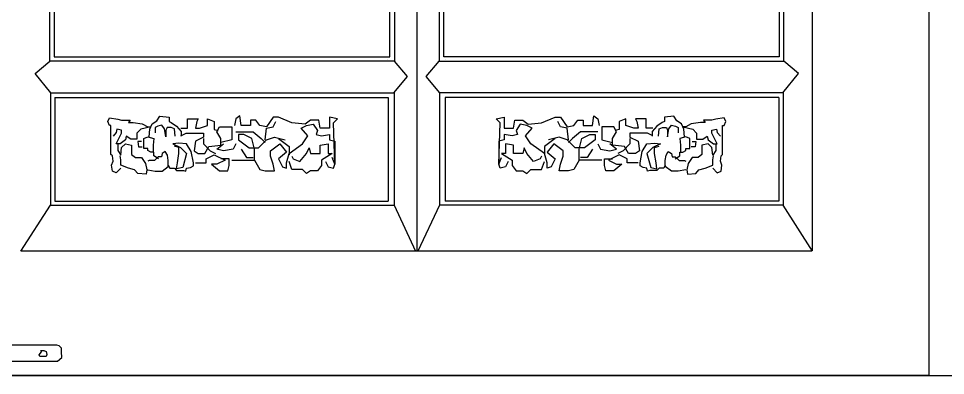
# Model space of a CAD drawing. Extents: x -66030 to 95157, y -13132 to 45879.
# Drawn here: x 44535 to 45578, y 39315 to 39717 of the extents above; entities that cross this region are included whole.
import ezdxf

# ---------------------------------------------------------------- set-up
doc = ezdxf.new("R2010")
doc.units = 0
doc.header["$LTSCALE"] = 100
doc.header["$MEASUREMENT"] = 0
for name, color, linetype in [('2', 1, 'CONTINUOUS'), ('3', 11, 'CONTINUOUS'), ('4', 121, 'CONTINUOUS'), ('7', 105, 'CONTINUOUS')]:
    doc.layers.add(name, color=color, linetype=linetype)

msp = doc.modelspace()

# ---------------------------------------------------------------- linework, layer by layer
at = {"layer": '2'}
msp.add_line((45558.7, 39315.3), (42557.2, 39315.3), dxfattribs=at)
at = {"layer": '3'}
for p, q in [((44570.1, 39669.4), (44570.1, 40294.6)), ((44957.7, 40294.6), (44957.7, 39669.4)), ((45008.1, 40294.6), (45008.1, 39669.4)), ((45395.7, 39669.4), (45395.7, 40294.6)), ((44553.7, 39655.4), (44570.1, 39669.4)), ((44957.7, 39669.4), (44570.1, 39669.4)), ((44950.5, 39670.9), (44950.5, 39670.9)), ((44972.3, 39652), (44957.7, 39669.4)), ((44993.5, 39652), (45008.1, 39669.4)), ((45008.1, 39669.4), (45395.7, 39669.4)), ((45015.3, 39670.9), (45015.3, 39670.9)), ((45412.1, 39655.4), (45395.7, 39669.4)), ((44571.3, 39633.7), (44553.7, 39655.4)), ((44957, 39633.7), (44972.3, 39652)), ((45008.8, 39633.7), (44993.5, 39652)), ((45394.5, 39633.7), (45412.1, 39655.4)), ((44570.8, 39633.7), (44957.4, 39633.7)), ((44570.8, 39633.7), (44570.8, 39507.2)), ((44957.4, 39633.7), (44957.4, 39507.2)), ((45395, 39633.7), (45008.4, 39633.7)), ((45008.4, 39633.7), (45008.4, 39507.2)), ((45395, 39633.7), (45395, 39507.2)), ((44537.7, 39455.2), (44570.8, 39507.2)), ((44570.8, 39507.2), (44957.4, 39507.2)), ((44957.4, 39507.2), (44981.6, 39455.2)), ((45008.4, 39507.2), (44984.1, 39455.2)), ((45395, 39507.2), (45008.4, 39507.2)), ((45428.1, 39455.2), (45395, 39507.2))]:
    msp.add_line(p, q, dxfattribs=at)
at = {"layer": '3', "color": 2}
msp.add_line((-66009.4, 39315.3), (95156.9, 39315.3), dxfattribs=at)
at = {"layer": '3'}
for points in [[(44650, 39548.8), (44644.9, 39543.6), (44640.6, 39545.3), (44639.7, 39552.2), (44641.4, 39556.5), (44640.6, 39562.5), (44638.8, 39564.2), (44638.8, 39596.9), (44637.1, 39596.9), (44635.4, 39601.2), (44637.1, 39605.5), (44646.6, 39603.8), (44650.9, 39602.9), (44660.4, 39602.9), (44658.6, 39600.3), (44663.8, 39600.3), (44674.1, 39598.6), (44680.2, 39595.2), (44683.6, 39595.2), (44672.4, 39592.6), (44668.1, 39588.3), (44668.1, 39581.4), (44661.2, 39581.4), (44656.1, 39584.9), (44655.2, 39580.6), (44649.2, 39576.3), (44644.9, 39576.3), (44647.5, 39581.4), (44650.9, 39588.3), (44650.9, 39591.7), (44645.7, 39592.6), (44644.9, 39589.1), (44641.4, 39584.9)], [(44681.9, 39584), (44682.7, 39592.6), (44685.3, 39598.6), (44690.5, 39602), (44693.9, 39607.2), (44704.2, 39606.3), (44704.2, 39601.2), (44706.8, 39600.3), (44712.8, 39596), (44718, 39590), (44718, 39584.9)], [(44717.5, 39594), (44725, 39594), (44725, 39604.5), (44737, 39604.5), (44735.5, 39601.5), (44734, 39594), (44738.5, 39594), (44747.6, 39597), (44747.6, 39604.5), (44755.1, 39601.5), (44755.1, 39597), (44755.1, 39592.5), (44759.6, 39591)], [(44800.3, 39557.9), (44806.3, 39547.4), (44812.3, 39545.9), (44822.9, 39545.9), (44821.4, 39553.4), (44818.4, 39562.4), (44818.4, 39568.4), (44828.9, 39576), (44836.4, 39566.9), (44827.4, 39559.4), (44831.9, 39550.4), (44836.4, 39548.9), (44836.4, 39554.9), (44839.4, 39565.4), (44854.5, 39576), (44860.5, 39585), (44853, 39594), (44859, 39597), (44866.5, 39598.5), (44871.1, 39591), (44869.6, 39586.5), (44875.6, 39585), (44884.6, 39586.5), (44884.6, 39580.5), (44890.6, 39579), (44890.6, 39565.4), (44890.6, 39553.4), (44889.1, 39600), (44893.6, 39604.5), (44884.6, 39606.1), (44884.6, 39594), (44874.1, 39594), (44872.6, 39603), (44863.5, 39603), (44857.5, 39598.5), (44842.4, 39600), (44827.4, 39606.1), (44821.4, 39606.1), (44813.8, 39595.5), (44806.3, 39597), (44801.8, 39603), (44795.8, 39603), (44795.8, 39597), (44785.2, 39597), (44783.7, 39607.6), (44779.2, 39604.5), (44777.7, 39597)], [(44812.3, 39580.5), (44813.8, 39594), (44821.4, 39595.5), (44824.4, 39601.5)], [(45165.5, 39557.9), (45159.5, 39547.4), (45153.5, 39545.9), (45142.9, 39545.9), (45144.4, 39553.4), (45147.4, 39562.4), (45147.4, 39568.4), (45136.9, 39576), (45129.4, 39566.9), (45138.4, 39559.4), (45133.9, 39550.4), (45129.4, 39548.9), (45129.4, 39554.9), (45126.4, 39565.4), (45111.3, 39576), (45105.3, 39585), (45112.8, 39594), (45106.8, 39597), (45099.2, 39598.5), (45094.7, 39591), (45096.2, 39586.5), (45090.2, 39585), (45081.2, 39586.5), (45081.2, 39580.5), (45075.2, 39579), (45075.2, 39565.4), (45075.2, 39553.4), (45076.7, 39600), (45072.1, 39604.5), (45081.2, 39606.1), (45081.2, 39594), (45091.7, 39594), (45093.2, 39603), (45102.3, 39603), (45108.3, 39598.5), (45123.3, 39600), (45138.4, 39606.1), (45144.4, 39606.1), (45152, 39595.5), (45159.5, 39597), (45164, 39603), (45170, 39603), (45170, 39597), (45180.6, 39597), (45182.1, 39607.6), (45186.6, 39604.5), (45188.1, 39597)], [(45153.5, 39580.5), (45152, 39594), (45144.4, 39595.5), (45141.4, 39601.5)], [(45248.3, 39594), (45240.8, 39594), (45240.8, 39604.5), (45228.8, 39604.5), (45230.3, 39601.5), (45231.8, 39594), (45227.2, 39594), (45218.2, 39597), (45218.2, 39604.5), (45210.7, 39601.5), (45210.7, 39597), (45210.7, 39592.5), (45206.2, 39591)], [(45283.9, 39584), (45283.1, 39592.6), (45280.5, 39598.6), (45275.3, 39602), (45271.9, 39607.2), (45261.5, 39606.3), (45261.5, 39601.2), (45259, 39600.3), (45252.9, 39596), (45247.8, 39590), (45247.8, 39584.9)], [(45315.8, 39548.8), (45320.9, 39543.6), (45325.2, 39545.3), (45326.1, 39552.2), (45324.4, 39556.5), (45325.2, 39562.5), (45326.9, 39564.2), (45326.9, 39596.9), (45328.7, 39596.9), (45330.4, 39601.2), (45328.7, 39605.5), (45319.2, 39603.8), (45314.9, 39602.9), (45305.4, 39602.9), (45307.1, 39600.3), (45302, 39600.3), (45291.7, 39598.6), (45285.6, 39595.2), (45282.2, 39595.2), (45293.4, 39592.6), (45297.7, 39588.3), (45297.7, 39581.4), (45304.6, 39581.4), (45309.7, 39584.9), (45310.6, 39580.6), (45316.6, 39576.3), (45320.9, 39576.3), (45318.3, 39581.4), (45314.9, 39588.3), (45314.9, 39591.7), (45320.1, 39592.6), (45320.9, 39589.1), (45324.4, 39584.9)], [(44711.1, 39584.7), (44710.4, 39592.9), (44706.7, 39594.4), (44702.2, 39594.4), (44700.7, 39591.4), (44700.7, 39584), (44699.2, 39592.9), (44696.3, 39597.3), (44691.8, 39595.9), (44688.8, 39594.4), (44688.8, 39588.4)], [(44717.5, 39585), (44723.5, 39588), (44737, 39588), (44743.1, 39588), (44743.1, 39583.5), (44734, 39579), (44732.5, 39568.4), (44737, 39565.4), (44744.6, 39565.4), (44749.1, 39573), (44762.6, 39574.5), (44762.6, 39582), (44758.1, 39589.5), (44761.1, 39595.5), (44774.7, 39595.5), (44774.7, 39580.5), (44762.6, 39577.5)], [(44779.2, 39589.5), (44798.8, 39589.5), (44807.8, 39582), (44812.3, 39577.5)], [(45186.6, 39589.5), (45167, 39589.5), (45158, 39582), (45153.5, 39577.5)], [(45248.3, 39585), (45242.3, 39588), (45228.8, 39588), (45222.7, 39588), (45222.7, 39583.5), (45231.8, 39579), (45233.3, 39568.4), (45228.8, 39565.4), (45221.2, 39565.4), (45216.7, 39573), (45203.2, 39574.5), (45203.2, 39582), (45207.7, 39589.5), (45204.7, 39595.5), (45191.1, 39595.5), (45191.1, 39580.5), (45203.2, 39577.5)], [(45254.6, 39584.7), (45255.4, 39592.9), (45259.1, 39594.4), (45263.6, 39594.4), (45265, 39591.4), (45265, 39584), (45266.5, 39592.9), (45269.5, 39597.3), (45274, 39595.9), (45276.9, 39594.4), (45276.9, 39588.4)], [(44673.3, 39578.8), (44669, 39578.8), (44669.8, 39572.8), (44674.1, 39572.8)], [(44692.2, 39559.1), (44687, 39562.5), (44687, 39566.8), (44683.6, 39566.8), (44680.2, 39568.5), (44680.2, 39571.1), (44675.8, 39571.1), (44675.8, 39576.3), (44675.8, 39582.3), (44680.2, 39584), (44687, 39582.3), (44686.2, 39574.5), (44686.2, 39566.8)], [(44743.1, 39582), (44743.1, 39576), (44750.6, 39568.4), (44756.6, 39565.4)], [(44800.3, 39557.9), (44800.3, 39570), (44797.3, 39582), (44788.2, 39586.5), (44782.2, 39586.5), (44782.2, 39580.5), (44794.3, 39571.5), (44804.8, 39571.5), (44813.8, 39580.5), (44822.9, 39583.5), (44834.9, 39580.5)], [(44827.4, 39582), (44839.4, 39573), (44839.4, 39563.9)], [(45138.4, 39582), (45126.4, 39573), (45126.4, 39563.9)], [(45165.5, 39557.9), (45165.5, 39570), (45168.5, 39582), (45177.6, 39586.5), (45183.6, 39586.5), (45183.6, 39580.5), (45171.5, 39571.5), (45161, 39571.5), (45152, 39580.5), (45142.9, 39583.5), (45130.9, 39580.5)], [(45222.7, 39582), (45222.7, 39576), (45215.2, 39568.4), (45209.2, 39565.4)], [(45273.6, 39559.1), (45278.8, 39562.5), (45278.8, 39566.8), (45282.2, 39566.8), (45285.6, 39568.5), (45285.6, 39571.1), (45289.9, 39571.1), (45289.9, 39576.3), (45289.9, 39582.3), (45285.6, 39584), (45278.8, 39582.3), (45279.6, 39574.5), (45279.6, 39566.8)], [(45292.5, 39578.8), (45296.8, 39578.8), (45296, 39572.8), (45291.7, 39572.8)], [(44646.6, 39576.3), (44646.6, 39568.5), (44650, 39563.4), (44650.9, 39572), (44655.2, 39576.3), (44662.1, 39574.5), (44662.1, 39567.7), (44662.1, 39564.2), (44666.4, 39560.8), (44669.8, 39560.8), (44673.3, 39560.8), (44677.6, 39553.9), (44679.3, 39547), (44678.4, 39541.9), (44669, 39542.7), (44665.5, 39547), (44658.6, 39548.8), (44650, 39552.2), (44650, 39558.2), (44649.2, 39562.5)], [(44680.2, 39547), (44688.8, 39545.3), (44696.5, 39545.3), (44703.4, 39550.5), (44703.4, 39557.3), (44702.5, 39563.4), (44699.9, 39567.7), (44696.5, 39565.1), (44695.6, 39561.6), (44692.2, 39561.6), (44690.5, 39559.9), (44687.9, 39557.3), (44681.9, 39557.3), (44680.2, 39556.5)], [(44703.4, 39552.2), (44705.1, 39548.8), (44710.3, 39548.8), (44712.8, 39546.2), (44720.6, 39546.2), (44723.2, 39545.3), (44724, 39548.8), (44728.3, 39549.6), (44731.8, 39551.3), (44731.8, 39554.8), (44729.2, 39567.7), (44724, 39576.3), (44715.4, 39577.1), (44708.5, 39576.3), (44717.2, 39572), (44724, 39565.1), (44719.7, 39549.6), (44712.8, 39547.9), (44713.7, 39554.8), (44715.4, 39565.1), (44715.4, 39572), (44710.3, 39573.7)], [(44779.2, 39576), (44776.2, 39570), (44765.6, 39568.4), (44758.1, 39570), (44765.6, 39576)], [(44785.2, 39570), (44791.2, 39560.9), (44798.8, 39560.9)], [(44842.4, 39562.4), (44844, 39559.4), (44851.5, 39556.4), (44859, 39565.4), (44862, 39571.5), (44863.5, 39565.4), (44874.1, 39565.4), (44874.1, 39574.5), (44883.1, 39576), (44883.1, 39565.4), (44887.6, 39565.4), (44875.6, 39557.9), (44875.6, 39551.9), (44871.1, 39545.9), (44863.5, 39545.9), (44859, 39542.9), (44854.5, 39547.4), (44842.4, 39547.4), (44839.4, 39556.4)], [(45123.3, 39562.4), (45121.8, 39559.4), (45114.3, 39556.4), (45106.8, 39565.4), (45103.8, 39571.5), (45102.3, 39565.4), (45091.7, 39565.4), (45091.7, 39574.5), (45082.7, 39576), (45082.7, 39565.4), (45078.2, 39565.4), (45090.2, 39557.9), (45090.2, 39551.9), (45094.7, 39545.9), (45102.3, 39545.9), (45106.8, 39542.9), (45111.3, 39547.4), (45123.3, 39547.4), (45126.4, 39556.4)], [(45180.6, 39570), (45174.5, 39560.9), (45167, 39560.9)], [(45186.6, 39576), (45189.6, 39570), (45200.1, 39568.4), (45207.7, 39570), (45200.1, 39576)], [(45262.4, 39552.2), (45260.7, 39548.8), (45255.5, 39548.8), (45252.9, 39546.2), (45245.2, 39546.2), (45242.6, 39545.3), (45241.8, 39548.8), (45237.4, 39549.6), (45234, 39551.3), (45234, 39554.8), (45236.6, 39567.7), (45241.8, 39576.3), (45250.4, 39577.1), (45257.2, 39576.3), (45248.6, 39572), (45241.8, 39565.1), (45246.1, 39549.6), (45252.9, 39547.9), (45252.1, 39554.8), (45250.4, 39565.1), (45250.4, 39572), (45255.5, 39573.7)], [(45285.6, 39547), (45277, 39545.3), (45269.3, 39545.3), (45262.4, 39550.5), (45262.4, 39557.3), (45263.3, 39563.4), (45265.8, 39567.7), (45269.3, 39565.1), (45270.1, 39561.6), (45273.6, 39561.6), (45275.3, 39559.9), (45277.9, 39557.3), (45283.9, 39557.3), (45285.6, 39556.5)], [(45319.2, 39576.3), (45319.2, 39568.5), (45315.8, 39563.4), (45314.9, 39572), (45310.6, 39576.3), (45303.7, 39574.5), (45303.7, 39567.7), (45303.7, 39564.2), (45299.4, 39560.8), (45296, 39560.8), (45292.5, 39560.8), (45288.2, 39553.9), (45286.5, 39547), (45287.4, 39541.9), (45296.8, 39542.7), (45300.3, 39547), (45307.1, 39548.8), (45315.8, 39552.2), (45315.8, 39558.2), (45316.6, 39562.5)], [(44734, 39554.9), (44746.1, 39554.9), (44746.1, 39559.4), (44755.1, 39563.9), (44767.2, 39557.9), (44758.1, 39553.4), (44752.1, 39553.4), (44761.1, 39545.9), (44770.2, 39545.9), (44771.7, 39551.9), (44771.7, 39559.4), (44762.6, 39559.4)], [(44774.7, 39557.9), (44800.3, 39557.9)], [(44880.1, 39556.4), (44883.1, 39550.4), (44889.1, 39548.9), (44890.6, 39553.4), (44887.6, 39560.9)], [(45085.7, 39556.4), (45082.7, 39550.4), (45076.7, 39548.9), (45075.2, 39553.4), (45078.2, 39560.9)], [(45191.1, 39557.9), (45165.5, 39557.9)], [(45231.8, 39554.9), (45219.7, 39554.9), (45219.7, 39559.4), (45210.7, 39563.9), (45198.6, 39557.9), (45207.7, 39553.4), (45213.7, 39553.4), (45204.7, 39545.9), (45195.6, 39545.9), (45194.1, 39551.9), (45194.1, 39559.4), (45203.2, 39559.4)], [(44452.8, 39331.4), (44578.8, 39331.4), (44583.8, 39335.5), (44583.3, 39341.8), (44583.3, 39345.9), (44580.6, 39348.6), (44577.9, 39349.5), (44453.3, 39349.5), (44447.4, 39343.2), (44447.8, 39337.7), (44448.7, 39334.1), (44451.9, 39332.3)], [(44559.7, 39343.6), (44563.3, 39343.6), (44566, 39342.3), (44566.9, 39339.1), (44566, 39336.8), (44558.8, 39336.8), (44558.3, 39338.6), (44560.6, 39341.8), (44561, 39343.6)]]:
    msp.add_lwpolyline(points, dxfattribs=at)
at = {"layer": '4'}
msp.add_line((45558.7, 42815.8), (45558.7, 39315.3), dxfattribs=at)
at = {"layer": '7', "color": 7}
for p, q in [((44982.9, 42038.2), (44982.9, 39455.2)), ((45427.4, 39455.2), (44537.7, 39455.2))]:
    msp.add_line(p, q, dxfattribs=at)
at = {"layer": '7'}
for p, q in [((44575.1, 40289.7), (44575.1, 39674.3)), ((44952.5, 39674.3), (44952.5, 40289.7)), ((45013.2, 39674.3), (45013.2, 40289.7)), ((45390.7, 40289.7), (45390.7, 39674.3)), ((44575.1, 39674.3), (44952.5, 39674.3)), ((45390.7, 39674.3), (45013.2, 39674.3)), ((44575.7, 39628.3), (44950.9, 39628.3)), ((44575.7, 39628.3), (44575.7, 39511.5)), ((44950.9, 39628.3), (44950.9, 39511.5)), ((45390.1, 39628.3), (45014.9, 39628.3)), ((45014.9, 39628.3), (45014.9, 39511.5)), ((45390.1, 39628.3), (45390.1, 39511.5)), ((44575.7, 39511.5), (44950.9, 39511.5)), ((45390.1, 39511.5), (45014.9, 39511.5))]:
    msp.add_line(p, q, dxfattribs=at)
at = {"layer": '7', "color": 7}
msp.add_lwpolyline([(45428.1, 39455.9), (45428.1, 42038.2), (44537.7, 42038.2)], dxfattribs=at)

doc.saveas('drawing.dxf')
